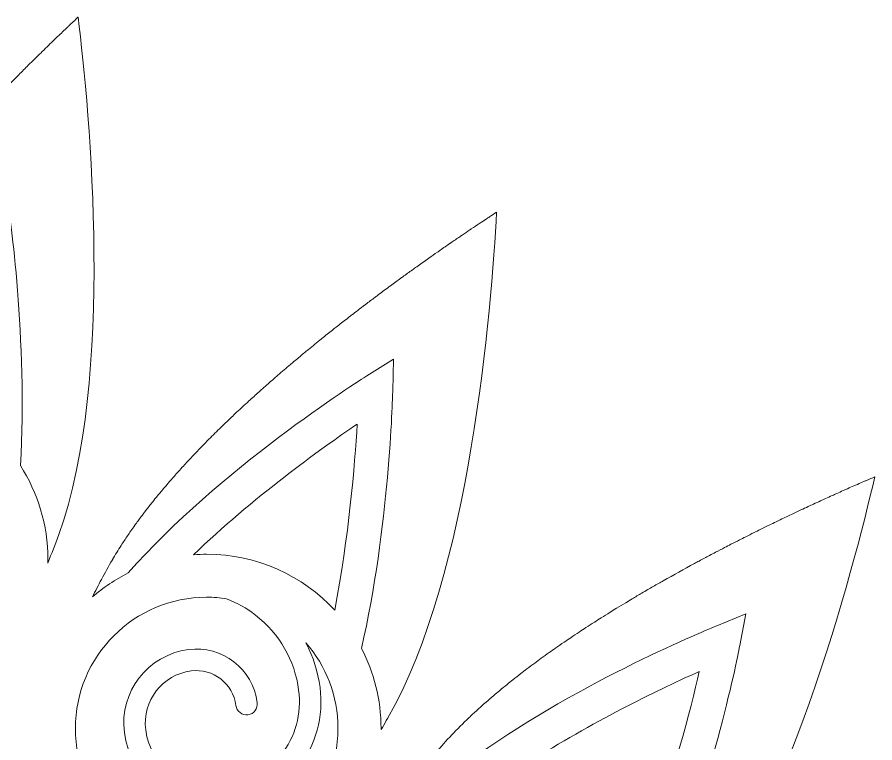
# Model space of a CAD drawing. Header units: millimetres. Extents: x -416 to 1516, y -417 to 43.
# Drawn here: x 181.68 to 221.51, y -20.06 to 13.66 of the extents above; entities that cross this region are included whole.
import ezdxf

# ---------------------------------------------------------------- set-up
doc = ezdxf.new("R2010")
doc.units = ezdxf.units.MM
doc.header["$MEASUREMENT"] = 0
doc.layers.add('Layer 4', color=7, linetype='Continuous')

msp = doc.modelspace()

# ---------------------------------------------------------------- linework, layer by layer
at = {"layer": 'Layer 4', "lineweight": 0}
for points, knots in [([(169.751, -5.341), (169.826, -5.134), (169.909, -4.925), (169.994, -4.715), (170.021, -4.648), (170.051, -4.581), (170.079, -4.515), (170.14, -4.369), (170.204, -4.223), (170.27, -4.076), (170.304, -4), (170.339, -3.924), (170.374, -3.848), (170.441, -3.705), (170.51, -3.56), (170.58, -3.416), (170.616, -3.344), (170.65, -3.272), (170.687, -3.2), (170.774, -3.026), (170.865, -2.851), (170.958, -2.676), (170.979, -2.636), (170.999, -2.596), (171.02, -2.556), (171.136, -2.341), (171.256, -2.125), (171.379, -1.909), (171.413, -1.85), (171.448, -1.79), (171.482, -1.731), (171.574, -1.572), (171.668, -1.414), (171.763, -1.254), (171.809, -1.178), (171.856, -1.102), (171.902, -1.027), (171.991, -0.881), (172.082, -0.735), (172.174, -0.589), (172.222, -0.513), (172.27, -0.437), (172.319, -0.361), (172.422, -0.201), (172.526, -0.041), (172.632, 0.119), (172.67, 0.176), (172.707, 0.233), (172.745, 0.29), (172.89, 0.507), (173.037, 0.724), (173.187, 0.94), (173.216, 0.981), (173.245, 1.022), (173.273, 1.062), (173.396, 1.238), (173.52, 1.413), (173.646, 1.588), (173.698, 1.661), (173.751, 1.734), (173.804, 1.807), (173.91, 1.952), (174.017, 2.098), (174.124, 2.243), (174.18, 2.318), (174.237, 2.394), (174.293, 2.47), (174.405, 2.619), (174.518, 2.768), (174.632, 2.916), (174.682, 2.981), (174.731, 3.046), (174.781, 3.111), (175.107, 3.534), (175.44, 3.953), (175.776, 4.367), (175.828, 4.431), (175.88, 4.494), (175.932, 4.558), (176.05, 4.703), (176.169, 4.847), (176.288, 4.99), (176.347, 5.061), (176.406, 5.132), (176.465, 5.202), (176.581, 5.342), (176.698, 5.481), (176.816, 5.619), (176.871, 5.684), (176.927, 5.75), (176.983, 5.815), (177.122, 5.978), (177.262, 6.14), (177.401, 6.3), (177.432, 6.336), (177.463, 6.373), (177.495, 6.408), (177.665, 6.604), (177.835, 6.797), (178.005, 6.989), (178.052, 7.041), (178.098, 7.093), (178.145, 7.145), (178.269, 7.285), (178.394, 7.423), (178.517, 7.56), (178.577, 7.626), (178.636, 7.691), (178.695, 7.756), (178.809, 7.881), (178.922, 8.006), (179.035, 8.129), (179.092, 8.191), (179.15, 8.253), (179.207, 8.315), (179.33, 8.449), (179.454, 8.582), (179.576, 8.713), (179.619, 8.759), (179.663, 8.806), (179.705, 8.852), (179.869, 9.027), (180.032, 9.199), (180.193, 9.369), (180.224, 9.401), (180.254, 9.432), (180.284, 9.464), (180.416, 9.602), (180.546, 9.738), (180.675, 9.872), (180.727, 9.925), (180.778, 9.978), (180.829, 10.031), (180.937, 10.143), (181.045, 10.253), (181.151, 10.362), (181.203, 10.416), (181.255, 10.469), (181.307, 10.522), (181.416, 10.633), (181.524, 10.742), (181.631, 10.85), (181.673, 10.894), (181.717, 10.938), (181.759, 10.98), (181.909, 11.131), (182.057, 11.28), (182.201, 11.423), (182.405, 11.627), (182.602, 11.82), (182.793, 12.008), (182.841, 12.055), (182.889, 12.102), (182.937, 12.148), (183.12, 12.327), (183.3, 12.502), (183.469, 12.665), (183.475, 12.67), (183.48, 12.676), (183.485, 12.681), (183.658, 12.847), (183.819, 13.001), (183.975, 13.148), (184.014, 13.185), (184.052, 13.222), (184.09, 13.258), (184.237, 13.397), (184.379, 13.531), (184.508, 13.651), (184.51, 13.654), (184.513, 13.657), (184.516, 13.659), (185.045, 9.32), (186.244, -3.17), (183.617, -10.382), (183.617, -10.382), (183.617, -10.383), (183.617, -10.383), (183.454, -10.829), (183.283, -11.268), (183.106, -11.701), (183.107, -11.644), (183.111, -11.587), (183.111, -11.53), (183.111, -9.926), (182.64, -8.432), (181.833, -7.173), (182.188, -1.39), (181.315, 4.668), (181.262, 5.019), (181.262, 5.019), (181.046, 6.496), (181.046, 6.496), (181.046, 6.496), (179.96, 5.51), (179.96, 5.51), (179.687, 5.261), (174.701, 0.696), (171.336, -4.325), (170.759, -4.621), (170.218, -4.98), (169.73, -5.401), (169.738, -5.381), (169.744, -5.361), (169.751, -5.341)], [0, 0, 0, 0, 1, 1, 1, 2, 2, 2, 3, 3, 3, 4, 4, 4, 5, 5, 5, 6, 6, 6, 7, 7, 7, 8, 8, 8, 9, 9, 9, 10, 10, 10, 11, 11, 11, 12, 12, 12, 13, 13, 13, 14, 14, 14, 15, 15, 15, 16, 16, 16, 17, 17, 17, 18, 18, 18, 19, 19, 19, 20, 20, 20, 21, 21, 21, 22, 22, 22, 23, 23, 23, 24, 24, 24, 25, 25, 25, 26, 26, 26, 27, 27, 27, 28, 28, 28, 29, 29, 29, 30, 30, 30, 31, 31, 31, 32, 32, 32, 33, 33, 33, 34, 34, 34, 35, 35, 35, 36, 36, 36, 37, 37, 37, 38, 38, 38, 39, 39, 39, 40, 40, 40, 41, 41, 41, 42, 42, 42, 43, 43, 43, 44, 44, 44, 45, 45, 45, 46, 46, 46, 47, 47, 47, 48, 48, 48, 49, 49, 49, 50, 50, 50, 51, 51, 51, 52, 52, 52, 53, 53, 53, 54, 54, 54, 55, 55, 55, 56, 56, 56, 57, 57, 57, 58, 58, 58, 59, 59, 59, 60, 60, 60, 61, 61, 61, 62, 62, 62, 63, 63, 63, 64, 64, 64, 65, 65, 65, 66, 66, 66, 67, 67, 67, 68, 68, 68, 68]), ([(186.107, -11.549), (186.108, -11.548), (186.109, -11.546), (186.109, -11.545), (186.237, -11.324), (186.372, -11.103), (186.514, -10.882), (186.561, -10.808), (186.612, -10.734), (186.661, -10.659), (186.759, -10.51), (186.858, -10.361), (186.961, -10.212), (187.022, -10.125), (187.086, -10.037), (187.149, -9.949), (187.247, -9.813), (187.345, -9.677), (187.447, -9.54), (187.516, -9.448), (187.587, -9.357), (187.657, -9.265), (187.76, -9.132), (187.863, -9), (187.969, -8.867), (188.043, -8.774), (188.119, -8.681), (188.195, -8.588), (188.303, -8.456), (188.414, -8.324), (188.525, -8.193), (188.603, -8.101), (188.68, -8.01), (188.76, -7.918), (188.877, -7.783), (188.998, -7.647), (189.119, -7.512), (189.195, -7.426), (189.271, -7.34), (189.349, -7.254), (189.485, -7.106), (189.623, -6.958), (189.762, -6.81), (189.829, -6.738), (189.895, -6.667), (189.963, -6.596), (190.168, -6.38), (190.376, -6.166), (190.588, -5.952), (190.772, -5.767), (190.959, -5.583), (191.147, -5.399), (191.198, -5.349), (191.249, -5.3), (191.301, -5.25), (191.449, -5.107), (191.598, -4.964), (191.748, -4.822), (191.791, -4.781), (191.833, -4.741), (191.876, -4.701), (192.064, -4.524), (192.253, -4.349), (192.444, -4.174), (192.484, -4.138), (192.524, -4.101), (192.565, -4.065), (192.721, -3.922), (192.878, -3.781), (193.036, -3.641), (193.09, -3.592), (193.144, -3.544), (193.198, -3.496), (193.376, -3.338), (193.555, -3.181), (193.735, -3.025), (193.752, -3.011), (193.768, -2.996), (193.785, -2.981), (193.98, -2.813), (194.176, -2.646), (194.372, -2.48), (194.427, -2.433), (194.482, -2.387), (194.537, -2.341), (194.69, -2.212), (194.844, -2.084), (194.997, -1.957), (195.046, -1.916), (195.095, -1.875), (195.144, -1.835), (195.34, -1.673), (195.536, -1.514), (195.731, -1.356), (195.766, -1.327), (195.8, -1.3), (195.835, -1.272), (196, -1.139), (196.163, -1.008), (196.327, -0.878), (196.383, -0.834), (196.438, -0.79), (196.494, -0.746), (196.663, -0.613), (196.832, -0.48), (197, -0.35), (197.026, -0.329), (197.053, -0.308), (197.079, -0.287), (197.272, -0.138), (197.464, 0.01), (197.654, 0.155), (197.704, 0.193), (197.754, 0.231), (197.803, 0.269), (197.952, 0.382), (198.101, 0.495), (198.248, 0.605), (198.296, 0.642), (198.345, 0.678), (198.393, 0.715), (198.579, 0.854), (198.763, 0.991), (198.945, 1.125), (198.971, 1.145), (198.997, 1.163), (199.023, 1.183), (199.183, 1.3), (199.341, 1.416), (199.497, 1.53), (199.546, 1.565), (199.594, 1.6), (199.642, 1.635), (199.793, 1.745), (199.942, 1.853), (200.09, 1.958), (200.118, 1.979), (200.148, 2), (200.176, 2.02), (200.348, 2.144), (200.518, 2.264), (200.685, 2.383), (200.726, 2.411), (200.765, 2.439), (200.806, 2.468), (200.937, 2.561), (201.067, 2.652), (201.195, 2.741), (201.236, 2.77), (201.278, 2.799), (201.319, 2.828), (201.478, 2.938), (201.634, 3.046), (201.785, 3.151), (201.798, 3.159), (201.81, 3.168), (201.823, 3.176), (201.964, 3.274), (202.102, 3.368), (202.236, 3.46), (202.274, 3.485), (202.311, 3.51), (202.348, 3.535), (202.468, 3.617), (202.586, 3.697), (202.7, 3.774), (202.724, 3.79), (202.748, 3.806), (202.771, 3.821), (202.906, 3.912), (203.037, 4), (203.163, 4.084), (203.189, 4.101), (203.214, 4.118), (203.24, 4.135), (203.34, 4.201), (203.438, 4.266), (203.532, 4.328), (203.562, 4.348), (203.593, 4.368), (203.623, 4.388), (203.735, 4.461), (203.844, 4.533), (203.946, 4.599), (203.713, 0.236), (202.728, -12.27), (198.886, -18.921), (198.805, -19.061), (198.723, -19.199), (198.64, -19.338), (198.62, -19.372), (198.6, -19.407), (198.579, -19.441), (198.579, -19.423), (198.581, -19.405), (198.581, -19.387), (198.581, -18.046), (198.251, -16.781), (197.671, -15.666), (198.956, -10.08), (199.114, -4.074), (199.122, -3.722), (199.122, -3.722), (199.156, -2.229), (199.156, -2.229), (199.156, -2.229), (197.922, -3.006), (197.922, -3.006), (197.585, -3.217), (191.024, -7.379), (186.843, -12.162), (186.242, -12.466), (185.681, -12.84), (185.177, -13.279), (185.177, -13.278), (185.178, -13.277), (185.178, -13.276), (185.315, -13.005), (185.456, -12.735), (185.6, -12.464), (185.765, -12.159), (185.931, -11.853), (186.107, -11.549)], [0, 0, 0, 0, 1, 1, 1, 2, 2, 2, 3, 3, 3, 4, 4, 4, 5, 5, 5, 6, 6, 6, 7, 7, 7, 8, 8, 8, 9, 9, 9, 10, 10, 10, 11, 11, 11, 12, 12, 12, 13, 13, 13, 14, 14, 14, 15, 15, 15, 16, 16, 16, 17, 17, 17, 18, 18, 18, 19, 19, 19, 20, 20, 20, 21, 21, 21, 22, 22, 22, 23, 23, 23, 24, 24, 24, 25, 25, 25, 26, 26, 26, 27, 27, 27, 28, 28, 28, 29, 29, 29, 30, 30, 30, 31, 31, 31, 32, 32, 32, 33, 33, 33, 34, 34, 34, 35, 35, 35, 36, 36, 36, 37, 37, 37, 38, 38, 38, 39, 39, 39, 40, 40, 40, 41, 41, 41, 42, 42, 42, 43, 43, 43, 44, 44, 44, 45, 45, 45, 46, 46, 46, 47, 47, 47, 48, 48, 48, 49, 49, 49, 50, 50, 50, 51, 51, 51, 52, 52, 52, 53, 53, 53, 54, 54, 54, 55, 55, 55, 56, 56, 56, 57, 57, 57, 58, 58, 58, 59, 59, 59, 60, 60, 60, 61, 61, 61, 62, 62, 62, 63, 63, 63, 64, 64, 64, 65, 65, 65, 66, 66, 66, 67, 67, 67, 68, 68, 68, 69, 69, 69, 70, 70, 70, 71, 71, 71, 72, 72, 72, 73, 73, 73, 74, 74, 74, 74]), ([(189.875, -11.318), (192.594, -8.702), (195.752, -6.42), (197.472, -5.245), (197.359, -7.147), (197.081, -10.525), (196.427, -13.895), (194.946, -12.294), (192.83, -11.29), (190.483, -11.29), (190.278, -11.29), (190.077, -11.303), (189.875, -11.318)], [0, 0, 0, 0, 1, 1, 1, 2, 2, 2, 3, 3, 3, 4, 4, 4, 4]), ([(202.666, -18.883), (202.725, -18.827), (202.787, -18.771), (202.847, -18.716), (202.973, -18.598), (203.099, -18.481), (203.229, -18.364), (203.304, -18.296), (203.382, -18.229), (203.459, -18.162), (203.577, -18.058), (203.695, -17.954), (203.817, -17.851), (203.902, -17.779), (203.989, -17.707), (204.076, -17.635), (204.193, -17.538), (204.309, -17.441), (204.429, -17.344), (204.52, -17.27), (204.613, -17.197), (204.706, -17.124), (204.825, -17.03), (204.944, -16.936), (205.065, -16.842), (205.159, -16.769), (205.255, -16.696), (205.351, -16.624), (205.473, -16.531), (205.595, -16.439), (205.719, -16.348), (205.817, -16.275), (205.917, -16.202), (206.017, -16.13), (206.14, -16.04), (206.265, -15.95), (206.39, -15.861), (206.491, -15.789), (206.593, -15.717), (206.696, -15.646), (206.822, -15.558), (206.949, -15.47), (207.076, -15.382), (207.18, -15.312), (207.283, -15.241), (207.388, -15.17), (207.517, -15.083), (207.647, -14.997), (207.778, -14.91), (207.881, -14.842), (207.985, -14.773), (208.09, -14.705), (208.222, -14.618), (208.356, -14.532), (208.49, -14.447), (208.593, -14.38), (208.696, -14.314), (208.8, -14.248), (208.937, -14.162), (209.074, -14.077), (209.211, -13.992), (209.314, -13.928), (209.416, -13.864), (209.519, -13.801), (209.66, -13.715), (209.801, -13.629), (209.942, -13.544), (210.042, -13.484), (210.141, -13.424), (210.241, -13.364), (210.389, -13.276), (210.537, -13.189), (210.686, -13.102), (210.779, -13.047), (210.871, -12.992), (210.964, -12.939), (211.132, -12.841), (211.3, -12.745), (211.468, -12.649), (211.541, -12.608), (211.613, -12.566), (211.686, -12.524), (212.169, -12.251), (212.65, -11.985), (213.126, -11.728), (213.201, -11.687), (213.275, -11.648), (213.349, -11.609), (213.511, -11.521), (213.674, -11.434), (213.835, -11.349), (213.928, -11.3), (214.019, -11.252), (214.112, -11.204), (214.253, -11.13), (214.394, -11.056), (214.534, -10.983), (214.632, -10.932), (214.73, -10.883), (214.827, -10.832), (214.96, -10.764), (215.092, -10.696), (215.223, -10.63), (215.321, -10.58), (215.418, -10.531), (215.516, -10.482), (215.644, -10.418), (215.771, -10.353), (215.898, -10.29), (215.995, -10.242), (216.091, -10.194), (216.187, -10.147), (216.311, -10.086), (216.434, -10.025), (216.556, -9.965), (216.651, -9.918), (216.746, -9.872), (216.841, -9.827), (216.96, -9.769), (217.079, -9.711), (217.196, -9.655), (217.288, -9.61), (217.379, -9.567), (217.469, -9.524), (217.586, -9.468), (217.703, -9.412), (217.817, -9.358), (217.904, -9.317), (217.99, -9.276), (218.076, -9.236), (218.19, -9.183), (218.302, -9.13), (218.412, -9.079), (218.496, -9.04), (218.579, -9.001), (218.661, -8.963), (218.769, -8.913), (218.876, -8.864), (218.981, -8.816), (219.06, -8.78), (219.139, -8.743), (219.216, -8.708), (219.321, -8.66), (219.423, -8.614), (219.525, -8.568), (219.598, -8.535), (219.672, -8.502), (219.743, -8.47), (219.845, -8.424), (219.942, -8.381), (220.04, -8.337), (220.106, -8.308), (220.173, -8.278), (220.238, -8.249), (220.337, -8.205), (220.432, -8.163), (220.527, -8.122), (220.584, -8.097), (220.643, -8.071), (220.697, -8.047), (220.801, -8.002), (220.899, -7.959), (220.997, -7.917), (221.038, -7.899), (221.082, -7.88), (221.121, -7.863), (221.256, -7.805), (221.386, -7.749), (221.507, -7.697), (220.522, -11.955), (217.375, -24.101), (212.44, -29.981), (212.44, -29.981), (212.44, -29.981), (212.439, -29.982), (212.182, -30.288), (211.92, -30.589), (211.655, -30.884), (211.857, -30.178), (211.967, -29.435), (211.967, -28.666), (211.967, -28.111), (211.91, -27.569), (211.803, -27.045), (214.008, -21.772), (215.171, -15.879), (215.24, -15.534), (215.24, -15.534), (215.523, -14.07), (215.523, -14.07), (215.523, -14.07), (214.178, -14.613), (214.178, -14.613), (213.843, -14.748), (207.871, -17.184), (203.089, -20.609), (202.164, -20.698), (201.283, -20.943), (200.474, -21.318), (200.69, -21.045), (200.907, -20.772), (201.134, -20.502), (201.592, -19.955), (202.107, -19.415), (202.666, -18.883)], [0, 0, 0, 0, 1, 1, 1, 2, 2, 2, 3, 3, 3, 4, 4, 4, 5, 5, 5, 6, 6, 6, 7, 7, 7, 8, 8, 8, 9, 9, 9, 10, 10, 10, 11, 11, 11, 12, 12, 12, 13, 13, 13, 14, 14, 14, 15, 15, 15, 16, 16, 16, 17, 17, 17, 18, 18, 18, 19, 19, 19, 20, 20, 20, 21, 21, 21, 22, 22, 22, 23, 23, 23, 24, 24, 24, 25, 25, 25, 26, 26, 26, 27, 27, 27, 28, 28, 28, 29, 29, 29, 30, 30, 30, 31, 31, 31, 32, 32, 32, 33, 33, 33, 34, 34, 34, 35, 35, 35, 36, 36, 36, 37, 37, 37, 38, 38, 38, 39, 39, 39, 40, 40, 40, 41, 41, 41, 42, 42, 42, 43, 43, 43, 44, 44, 44, 45, 45, 45, 46, 46, 46, 47, 47, 47, 48, 48, 48, 49, 49, 49, 50, 50, 50, 51, 51, 51, 52, 52, 52, 53, 53, 53, 54, 54, 54, 55, 55, 55, 56, 56, 56, 57, 57, 57, 58, 58, 58, 59, 59, 59, 60, 60, 60, 61, 61, 61, 62, 62, 62, 63, 63, 63, 64, 64, 64, 65, 65, 65, 66, 66, 66, 67, 67, 67, 68, 68, 68, 68]), ([(190.483, -13.29), (190.797, -13.29), (191.103, -13.321), (191.404, -13.367), (191.884, -13.549), (192.339, -13.802), (192.756, -14.125), (193.866, -14.982), (194.576, -16.219), (194.754, -17.61), (194.894, -18.696), (194.602, -19.771), (193.933, -20.638), (193.264, -21.504), (192.298, -22.059), (191.212, -22.198), (189.473, -22.421), (187.876, -21.189), (187.653, -19.45), (187.481, -18.114), (188.429, -16.887), (189.765, -16.715), (190.781, -16.585), (191.711, -17.304), (191.841, -18.318), (191.876, -18.592), (192.129, -18.785), (192.401, -18.75), (192.674, -18.715), (192.868, -18.465), (192.833, -18.191), (192.632, -16.629), (191.199, -15.521), (189.637, -15.723), (187.754, -15.966), (186.419, -17.695), (186.661, -19.578), (186.932, -21.683), (188.734, -23.224), (190.803, -23.224), (190.98, -23.224), (191.159, -23.213), (191.339, -23.19), (192.69, -23.016), (193.892, -22.327), (194.725, -21.249), (195.557, -20.171), (195.92, -18.833), (195.746, -17.482), (195.652, -16.747), (195.426, -16.05), (195.095, -15.41), (196.018, -16.479), (196.581, -17.867), (196.581, -19.387), (196.581, -22.749), (193.845, -25.485), (190.483, -25.485), (187.121, -25.485), (184.386, -22.749), (184.386, -19.387), (184.386, -16.025), (187.121, -13.29), (190.483, -13.29)], [0, 0, 0, 0, 1, 1, 1, 2, 2, 2, 3, 3, 3, 4, 4, 4, 5, 5, 5, 6, 6, 6, 7, 7, 7, 8, 8, 8, 9, 9, 9, 10, 10, 10, 11, 11, 11, 12, 12, 12, 13, 13, 13, 14, 14, 14, 15, 15, 15, 16, 16, 16, 17, 17, 17, 18, 18, 18, 19, 19, 19, 20, 20, 20, 21, 21, 21, 21]), ([(205.726, -20.786), (208.604, -18.963), (211.642, -17.508), (213.357, -16.738), (212.939, -18.538), (212.133, -21.681), (210.978, -24.793), (209.89, -22.803), (207.99, -21.32), (205.726, -20.786)], [0, 0, 0, 0, 1, 1, 1, 2, 2, 2, 3, 3, 3, 3])]:
    msp.add_open_spline(points, degree=3, knots=knots, dxfattribs=at)

doc.saveas('drawing.dxf')
